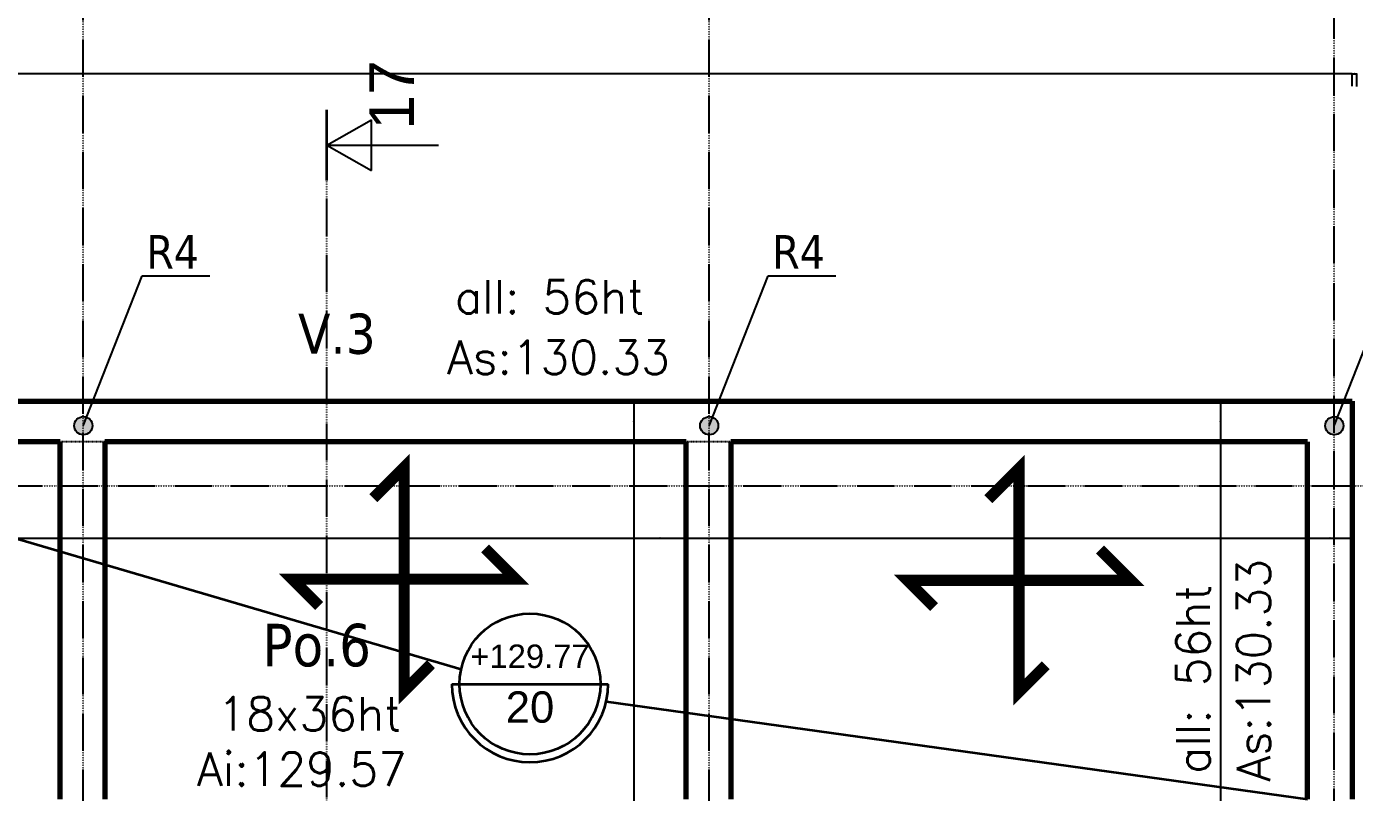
# Model space of a CAD drawing. Extents: x -12912 to 27386, y 1818 to 8189.
# Drawn here: x 4071 to 4665, y 7259 to 7601 of the extents above; entities that cross this region are included whole.
import ezdxf

# ---------------------------------------------------------------- set-up
doc = ezdxf.new("R2010")
doc.units = 0
doc.header["$MEASUREMENT"] = 0
for name, pattern in [('CACHE2', [4.7625, 3.175, -1.5875]), ('GrDotted', [0.4, 0.1, -0.1, 0.1, -0.1]), ('GrFeatureAxis', [0.85, 0.25, -0.2, 0.1, -0.2, 0.1]), ('STRICHPUNKT2_S11', [0.9, 0.7, -0.1, 0, -0.1])]:
    doc.linetypes.add(name, pattern=pattern)
doc.layers.get('0').update_dxf_attribs({"linetype": 'CONTINUOUS'})
doc.layers.get('DEFPOINTS').update_dxf_attribs({"linetype": 'CONTINUOUS'})
for name, color, linetype in [('K_ENT_M_Building_Coffrage PH Sous sol', 7, 'CONTINUOUS'), ('STR_COTATION', 1, 'CONTINUOUS'), ('STR_dob_liaisons_voiles', 23, 'CONTINUOUS'), ('STR_SURCH', 9, 'CACHE2'), ('STR_TXT', 102, 'CONTINUOUS'), ('STR_TXT_V', 102, 'CONTINUOUS')]:
    doc.layers.add(name, color=color, linetype=linetype)
for name, color, linetype, lineweight in [('STR_AXES', 4, 'STRICHPUNKT2_S11', 25), ('STR_dob_dalles', 130, 'CONTINUOUS', 35), ('STR_VOILES', 6, 'CONTINUOUS', 70)]:
    doc.layers.add(name, color=color, linetype=linetype, lineweight=lineweight)
doc.styles.add('EPAIS', font='TAHOMA.TTF')
doc.styles.add('FIN', font='romans.shx')
doc.styles.add('GrCut', font='swissli.ttf', dxfattribs={"height": 0.2})
doc.styles.add('GrDimensions', font='simplex.shx')
doc.dimstyles.new('GrDimensions', dxfattribs={"dimtxt": 0.09, "dimasz": 0.05, "dimexe": 0.07, "dimexo": 0, "dimgap": 0.05, "dimtad": 1, "dimzin": 0, "dimdsep": 46, "dimtxsty": 'GrDimensions', "dimblk": 'ARCHTICK', "dimblk1": 'ARCHTICK', "dimblk2": 'ARCHTICK', "dimcen": 0.09, "dimadec": 0, "dimazin": 0, "dimtfac": 1, "dimtdec": 4, "dimtmove": 0, "dimatfit": 3, "dimldrblk": 'OPEN30', "dimfxl": 0, "dimtolj": 1, "dimtzin": 0, "dimarcsym": 0})
doc.dimstyles.new('nOVO', dxfattribs={"dimscale": 1.3, "dimtxt": 0.09, "dimasz": 0.05, "dimexe": 0.07, "dimexo": 0, "dimgap": 0.05, "dimtad": 1, "dimzin": 0, "dimdsep": 46, "dimtxsty": 'GrDimensions', "dimblk": 'ARCHTICK', "dimcen": 0.09, "dimadec": 0, "dimazin": 0, "dimtfac": 1, "dimtmove": 0, "dimatfit": 3, "dimldrblk": 'OPEN30', "dimfxl": 0, "dimtolj": 1, "dimtzin": 0, "dimarcsym": 0})
doc.dimstyles.new('Novo_MALKO', dxfattribs={"dimscale": 1.3, "dimtxt": 0.09, "dimasz": 0.05, "dimexe": 0.07, "dimexo": 0, "dimgap": 0.05, "dimtad": 1, "dimdec": 0, "dimlfac": 100, "dimzin": 0, "dimdsep": 46, "dimtxsty": 'GrDimensions', "dimblk": 'ARCHTICK', "dimcen": 0.09, "dimadec": 0, "dimazin": 0, "dimtfac": 1, "dimtdec": 0, "dimtmove": 0, "dimatfit": 3, "dimldrblk": 'OPEN30', "dimfxl": 0, "dimtolj": 1, "dimtzin": 0, "dimarcsym": 0})

# ---------------------------------------------------------------- blocks, each defined once
blk = doc.blocks.new('_ArchTick')
at = {"color": 0, "linetype": 'ByBlock', "const_width": 0.15}
blk.add_lwpolyline([(-0.5, -0.5), (0.5, 0.5)], dxfattribs=at)
blk = doc.blocks.new('*D415')
at = {"layer": 'DEFPOINTS', "color": 0, "linetype": 'Continuous'}
for p in [(4605.02, 7433.86), (4605.02, 7415.76), (4605.02, 7415.76)]:
    blk.add_point(p, dxfattribs=at)
at = {"layer": 'STR_COTATION', "color": 0, "linetype": 'Continuous', "lineweight": -2}
for p, q in [((4605.02, 7433.86), (4604.93, 7433.86)), ((4605.02, 7433.86), (4605.02, 7415.76)), ((4605.02, 7415.76), (4604.93, 7415.76))]:
    blk.add_line(p, q, dxfattribs=at)
at = {"layer": 'STR_COTATION', "color": 0, "linetype": 'Continuous', "lineweight": -2, "xscale": 0.065, "yscale": 0.065, "zscale": 0.065}
for p, rotation in [((4605.02, 7433.86), 90), ((4605.02, 7415.76), 270)]:
    blk.add_blockref('_ArchTick', p, dxfattribs=dict(at, rotation=rotation))
at = {"layer": 'STR_COTATION', "color": 0, "linetype": 'Continuous', "lineweight": -3, "insert": (4604.9, 7424.81), "char_height": 0.117, "attachment_point": 5, "rotation": 90, "style": 'GrDimensions'}
blk.add_mtext('\\A1;1810', dxfattribs=at)
blk = doc.blocks.new('_Open30')
at = {"color": 0, "linetype": 'ByBlock', "lineweight": -2}
for p, q in [((-1, 0.3), (0, 0)), ((0, 0), (-1, -0.3)), ((0, 0), (-1, 0))]:
    blk.add_line(p, q, dxfattribs=at)
blk = doc.blocks.new('*D416')
at = {"layer": 'DEFPOINTS', "color": 0, "linetype": 'Continuous'}
for p in [(4605.02, 7415.76), (4605.02, 6943.81), (4612.38, 6943.81)]:
    blk.add_point(p, dxfattribs=at)
at = {"layer": 'STR_COTATION', "color": 0, "linetype": 'Continuous', "lineweight": -2}
for p, q in [((4605.02, 7415.76), (4604.93, 7415.76)), ((4605.02, 7415.76), (4605.02, 6943.81)), ((4612.38, 6943.81), (4604.93, 6943.81))]:
    blk.add_line(p, q, dxfattribs=at)
at = {"layer": 'STR_COTATION', "color": 0, "linetype": 'Continuous', "lineweight": -2, "xscale": 0.065, "yscale": 0.065, "zscale": 0.065}
for p, rotation in [((4605.02, 7415.76), 90), ((4605.02, 6943.81), 270)]:
    blk.add_blockref('_ArchTick', p, dxfattribs=dict(at, rotation=rotation))
at = {"layer": 'STR_COTATION', "color": 0, "linetype": 'Continuous', "lineweight": -3, "insert": (4604.9, 7179.79), "char_height": 0.117, "attachment_point": 5, "rotation": 90, "style": 'GrDimensions'}
blk.add_mtext('\\A1;471.95', dxfattribs=at)
blk = doc.blocks.new('*D418')
at = {"layer": 'DEFPOINTS', "color": 0, "linetype": 'Continuous'}
for p in [(4342.58, 7433.86), (4342.58, 7415.76), (4342.58, 7415.76)]:
    blk.add_point(p, dxfattribs=at)
at = {"layer": 'STR_COTATION', "color": 0, "linetype": 'Continuous', "lineweight": -2}
for p, q in [((4342.58, 7433.86), (4342.49, 7433.86)), ((4342.58, 7433.86), (4342.58, 7415.76)), ((4342.58, 7415.76), (4342.49, 7415.76))]:
    blk.add_line(p, q, dxfattribs=at)
at = {"layer": 'STR_COTATION', "color": 0, "linetype": 'Continuous', "lineweight": -2, "xscale": 0.065, "yscale": 0.065, "zscale": 0.065}
for p, rotation in [((4342.58, 7433.86), 90), ((4342.58, 7415.76), 270)]:
    blk.add_blockref('_ArchTick', p, dxfattribs=dict(at, rotation=rotation))
at = {"layer": 'STR_COTATION', "color": 0, "linetype": 'Continuous', "lineweight": -3, "insert": (4342.46, 7424.81), "char_height": 0.117, "attachment_point": 5, "rotation": 90, "style": 'GrDimensions'}
blk.add_mtext('\\A1;1810', dxfattribs=at)
blk = doc.blocks.new('*D419')
at = {"layer": 'DEFPOINTS', "color": 0, "linetype": 'Continuous'}
for p in [(4342.58, 7415.76), (4342.58, 6943.81), (4352.99, 6943.81)]:
    blk.add_point(p, dxfattribs=at)
at = {"layer": 'STR_COTATION', "color": 0, "linetype": 'Continuous', "lineweight": -2}
for p, q in [((4342.58, 7415.76), (4342.49, 7415.76)), ((4342.58, 7415.76), (4342.58, 6943.81)), ((4352.99, 6943.81), (4342.49, 6943.81))]:
    blk.add_line(p, q, dxfattribs=at)
at = {"layer": 'STR_COTATION', "color": 0, "linetype": 'Continuous', "lineweight": -2, "xscale": 0.065, "yscale": 0.065, "zscale": 0.065}
for p, rotation in [((4342.58, 7415.76), 90), ((4342.58, 6943.81), 270)]:
    blk.add_blockref('_ArchTick', p, dxfattribs=dict(at, rotation=rotation))
at = {"layer": 'STR_COTATION', "color": 0, "linetype": 'Continuous', "lineweight": -3, "insert": (4342.46, 7179.79), "char_height": 0.117, "attachment_point": 5, "rotation": 90, "style": 'GrDimensions'}
blk.add_mtext('\\A1;471.95', dxfattribs=at)
blk = doc.blocks.new('*D488')
at = {"layer": 'DEFPOINTS', "color": 0, "linetype": 'Continuous'}
for p in [(2328.36, 7580.35), (2328.36, 7574.8), (4664.01, 7574.8)]:
    blk.add_point(p, dxfattribs=at)
at = {"layer": 'STR_COTATION', "color": 0, "linetype": 'Continuous', "lineweight": -2}
for p, q in [((2328.36, 7574.8), (2328.36, 7580.45)), ((4664.01, 7580.35), (2328.36, 7580.35)), ((4664.01, 7574.8), (4664.01, 7580.45))]:
    blk.add_line(p, q, dxfattribs=at)
at = {"layer": 'STR_COTATION', "color": 0, "linetype": 'Continuous', "lineweight": -2, "xscale": 0.065, "yscale": 0.065, "zscale": 0.065, "rotation": 180}
blk.add_blockref('_ArchTick', (2328.36, 7580.35), dxfattribs=at)
at = {"layer": 'STR_COTATION', "color": 0, "linetype": 'Continuous', "lineweight": -2, "xscale": 0.065, "yscale": 0.065, "zscale": 0.065}
blk.add_blockref('_ArchTick', (4664.01, 7580.35), dxfattribs=at)
at = {"layer": 'STR_COTATION', "color": 0, "linetype": 'Continuous', "lineweight": -3, "insert": (3496.18, 7580.48), "char_height": 0.117, "attachment_point": 5, "style": 'GrDimensions'}
blk.add_mtext('\\A1;2335.65', dxfattribs=at)
blk = doc.blocks.new('*D518')
at = {"layer": 'DEFPOINTS', "color": 0, "linetype": 'Continuous'}
for p in [(4666.1, 7580.35), (4664.01, 7574.8), (4666.1, 7574.65)]:
    blk.add_point(p, dxfattribs=at)
at = {"layer": 'STR_COTATION', "color": 0, "linetype": 'Continuous', "lineweight": -2}
for p, q in [((4664.01, 7574.8), (4664.01, 7580.45)), ((4664.01, 7580.35), (4666.1, 7580.35)), ((4666.1, 7574.65), (4666.1, 7580.45))]:
    blk.add_line(p, q, dxfattribs=at)
at = {"layer": 'STR_COTATION', "color": 0, "linetype": 'Continuous', "lineweight": -2, "xscale": 0.065, "yscale": 0.065, "zscale": 0.065, "rotation": 180}
blk.add_blockref('_ArchTick', (4664.01, 7580.35), dxfattribs=at)
at = {"layer": 'STR_COTATION', "color": 0, "linetype": 'Continuous', "lineweight": -2, "xscale": 0.065, "yscale": 0.065, "zscale": 0.065}
blk.add_blockref('_ArchTick', (4666.1, 7580.35), dxfattribs=at)
at = {"layer": 'STR_COTATION', "color": 0, "linetype": 'Continuous', "lineweight": -3, "insert": (4665.06, 7580.48), "char_height": 0.117, "attachment_point": 5, "style": 'GrDimensions'}
blk.add_mtext('\\A1;210', dxfattribs=at)
blk = doc.blocks.new('*D869')
at = {"layer": 'DEFPOINTS', "color": 0, "ltscale": 4.5}
for p in [(4065.17, 7415.76), (4644.01, 7415.76), (4644.01, 7372.55)]:
    blk.add_point(p, dxfattribs=at)
at = {"layer": 'STR_COTATION', "color": 0, "lineweight": -2, "ltscale": 4.5}
for p, q in [((4065.17, 7372.64), (4065.17, 7372.46)), ((4065.17, 7372.55), (4644.01, 7372.55)), ((4644.01, 7372.64), (4644.01, 7372.46))]:
    blk.add_line(p, q, dxfattribs=at)
at = {"layer": 'STR_COTATION', "color": 0, "lineweight": -2, "ltscale": 4.5, "xscale": 0.065, "yscale": 0.065, "zscale": 0.065, "rotation": 180}
blk.add_blockref('_ArchTick', (4065.17, 7372.55), dxfattribs=at)
at = {"layer": 'STR_COTATION', "color": 0, "lineweight": -2, "ltscale": 4.5, "xscale": 0.065, "yscale": 0.065, "zscale": 0.065}
blk.add_blockref('_ArchTick', (4644.01, 7372.55), dxfattribs=at)
at = {"layer": 'STR_COTATION', "color": 0, "ltscale": 4.5, "insert": (4354.59, 7372.67), "char_height": 0.117, "attachment_point": 5, "style": 'GrDimensions'}
blk.add_mtext('\\A1;578.83', dxfattribs=at)
blk = doc.blocks.new('*D870')
at = {"layer": 'DEFPOINTS', "color": 0, "ltscale": 4.5}
for p in [(4644.01, 7415.76), (4664.01, 7415.76), (4664.01, 7372.55)]:
    blk.add_point(p, dxfattribs=at)
at = {"layer": 'STR_COTATION', "color": 0, "lineweight": -2, "ltscale": 4.5}
for p, q in [((4644.01, 7372.64), (4644.01, 7372.46)), ((4644.01, 7372.55), (4664.01, 7372.55)), ((4664.01, 7372.64), (4664.01, 7372.46))]:
    blk.add_line(p, q, dxfattribs=at)
at = {"layer": 'STR_COTATION', "color": 0, "lineweight": -2, "ltscale": 4.5, "xscale": 0.065, "yscale": 0.065, "zscale": 0.065, "rotation": 180}
blk.add_blockref('_ArchTick', (4644.01, 7372.55), dxfattribs=at)
at = {"layer": 'STR_COTATION', "color": 0, "lineweight": -2, "ltscale": 4.5, "xscale": 0.065, "yscale": 0.065, "zscale": 0.065}
blk.add_blockref('_ArchTick', (4664.01, 7372.55), dxfattribs=at)
at = {"layer": 'STR_COTATION', "color": 0, "ltscale": 4.5, "insert": (4654.01, 7372.67), "char_height": 0.117, "attachment_point": 5, "style": 'GrDimensions'}
blk.add_mtext('\\A1;2000', dxfattribs=at)

msp = doc.modelspace()

# ---------------------------------------------------------------- hatches: boundary and pattern name
at = {"layer": 'STR_dob_liaisons_voiles', "ltscale": 4.5}
h = msp.add_hatch(color=256, dxfattribs=at)
h.paths.add_polyline_path([(4097.847, 7426.7, 0.0938149), (4096.36, 7426.982), (4096.36, 7422.912)])
h.paths.add_polyline_path([(4096.36, 7422.912), (4096.36, 7418.843, 0.4142136), (4100.429, 7422.912, 0.3084139), (4097.847, 7426.7)])
h.paths.add_polyline_path([(4096.36, 7426.982, 0.4142136), (4092.29, 7422.912, 0.4142136), (4096.36, 7418.843)])
h = msp.add_hatch(color=256, dxfattribs=at)
h.paths.add_polyline_path([(4377.847, 7426.7, 0.0938149), (4376.36, 7426.982), (4376.36, 7422.912)])
h.paths.add_polyline_path([(4376.36, 7422.912), (4376.36, 7418.843, 0.4142136), (4380.429, 7422.912, 0.3084139), (4377.847, 7426.7)])
h.paths.add_polyline_path([(4376.36, 7426.982, 0.4142136), (4372.29, 7422.912, 0.4142136), (4376.36, 7418.843)])
h = msp.add_hatch(color=256, dxfattribs=at)
h.paths.add_polyline_path([(4657.495, 7426.7, 0.0938149), (4656.007, 7426.982), (4656.007, 7422.912)])
h.paths.add_polyline_path([(4656.007, 7422.912), (4656.007, 7418.843, 0.4142136), (4660.077, 7422.912, 0.3084139), (4657.495, 7426.7)])
h.paths.add_polyline_path([(4656.007, 7426.982, 0.4142136), (4651.938, 7422.912, 0.4142136), (4656.007, 7418.843)])

# ---------------------------------------------------------------- linework, layer by layer
at = {"color": 1, "linetype": 'ByBlock', "const_width": 5}
for points in [[(4239.89, 7354.28), (4239.89, 7404.28), (4226.137, 7390.526)], [(4514.973, 7353.789), (4514.973, 7403.789), (4501.22, 7390.036)], [(4239.89, 7354.28), (4289.89, 7354.28), (4276.137, 7368.033)], [(4514.973, 7353.789), (4564.973, 7353.789), (4551.22, 7367.543)], [(4201.881, 7342.289), (4189.89, 7354.28), (4239.89, 7354.28)], [(4251.881, 7316.271), (4239.89, 7304.28), (4239.89, 7354.28)], [(4476.964, 7341.799), (4464.973, 7353.789), (4514.973, 7353.789)], [(4526.964, 7315.78), (4514.973, 7303.789), (4514.973, 7353.789)]]:
    msp.add_lwpolyline(points, dxfattribs=at)
at = {"layer": 'K_ENT_M_Building_Coffrage PH Sous sol', "color": 7, "linetype": 'Continuous', "extrusion": (1.49966e-32, 1.22461e-16, -1)}
for p, q in [((4205.244, 7548.45), (4225.244, 7559.796)), ((4225.244, 7537.104), (4225.244, 7559.796)), ((4205.244, 7548.45), (4225.244, 7548.45)), ((4205.244, 7548.45), (4225.244, 7537.104)), ((4225.244, 7548.45), (4255.244, 7548.45))]:
    msp.add_line(p, q, dxfattribs=at)
at = {"layer": 'K_ENT_M_Building_Coffrage PH Sous sol', "color": 7, "linetype": 'Continuous', "extrusion": (1.49966e-32, 1.22461e-16, -1), "const_width": 1.2}
msp.add_lwpolyline([(-4205.224, 7532.525), (-4205.264, 7564.375)], dxfattribs=at)
at = {"layer": 'K_ENT_M_Building_Coffrage PH Sous sol', "color": 7, "linetype": 'GrFeatureAxis'}
for points in [[(4205.244, 7082.138), (4205.244, 7548.45)], [(2276.524, 7396.014), (4800.578, 7396.014)]]:
    msp.add_lwpolyline(points, dxfattribs=at)
at = {"layer": 'STR_AXES', "linetype": 'GrFeatureAxis'}
for p, q in [((4656.007, 5522.963), (4656.007, 8122.963)), ((4096.36, 5622.963), (4096.36, 8022.963)), ((4376.36, 5622.963), (4376.36, 8022.963))]:
    msp.add_line(p, q, dxfattribs=at)
at = {"layer": 'STR_dob_dalles', "linetype": 'Continuous', "lineweight": 35}
for p, q in [((4265.356, 7313.85), (3918.172, 7415.762)), ((4261.184, 7307.382), (4331.184, 7307.382)), ((4330.295, 7299.541), (4644.006, 7255.914))]:
    msp.add_line(p, q, dxfattribs=at)
for major_axis, start_param, end_param in [((-22.274, 22.274), 3.9269908, 10.2101761), ((24.749, 24.749), 2.3561945, 5.4977871)]:
    msp.add_ellipse((4296.184, 7307.382), major_axis=major_axis, ratio=1, start_param=start_param, end_param=end_param, dxfattribs=at)
at = {"layer": 'STR_dob_liaisons_voiles', "ltscale": 4.5}
for p, q in [((4096.36, 7422.912), (4122.675, 7489.93)), ((4122.675, 7489.93), (4152.943, 7489.93)), ((4376.36, 7422.912), (4402.675, 7489.93)), ((4402.675, 7489.93), (4432.943, 7489.93)), ((4656.007, 7422.912), (4682.323, 7489.93))]:
    msp.add_line(p, q, dxfattribs=at)
for centre in [(4096.36, 7422.912), (4376.36, 7422.912), (4656.007, 7422.912)]:
    msp.add_circle(centre, 4.07, dxfattribs=at)
at = {"layer": 'STR_SURCH', "linetype": 'GrDotted'}
for points in [[(4065.172, 7433.859), (4664.007, 7433.859), (4664.007, 7255.914)], [(4644.007, 7255.914), (4644.006, 7415.762), (4065.172, 7415.762)]]:
    msp.add_lwpolyline(points, dxfattribs=at)
at = {"layer": 'STR_VOILES', "linetype": 'Continuous'}
for p, q in [((3897.172, 7433.859), (4664.007, 7433.859)), ((4664.007, 7433.859), (4664.007, 7415.762)), ((4086.006, 7415.762), (3897.172, 7415.762)), ((4086.006, 7255.914), (4086.006, 7415.762)), ((4106.009, 7415.762), (4106.009, 7255.914)), ((4366.006, 7415.762), (4106.009, 7415.762)), ((4366.006, 7255.914), (4366.006, 7415.762)), ((4386.009, 7415.762), (4386.009, 7255.914)), ((4644.006, 7415.762), (4386.009, 7415.762)), ((4644.006, 7255.914), (4644.006, 7415.762)), ((4664.009, 7415.762), (4664.009, 7255.914))]:
    msp.add_line(p, q, dxfattribs=at)

# ---------------------------------------------------------------- texts
at = {"layer": 'K_ENT_M_Building_Coffrage PH Sous sol', "color": 7, "linetype": 'Continuous', "insert": (4234.283, 7570.86), "char_height": 20, "attachment_point": 5, "rotation": 90, "style": 'GrCut'}
msp.add_mtext('{17}', dxfattribs=at)
at = {"layer": 'STR_dob_dalles', "linetype": 'Continuous', "lineweight": 35, "attachment_point": 8}
for s, insert, char_height in [('{\\fSwis721 Lt BT|b0|i0|c0|p34;+129.77}', (4296.184, 7314.382), 10.5), ('{\\fSwis721 Lt BT|b0|i0|c0|p34;20}', (4296.184, 7289.882), 14)]:
    msp.add_mtext(s, dxfattribs=dict(at, insert=insert, char_height=char_height))
at = {"layer": 'STR_dob_liaisons_voiles', "ltscale": 4.5, "style": 'EPAIS'}
for p in [(4124.564, 7493.204), (4404.564, 7493.204)]:
    msp.add_text('R4', height=15, dxfattribs=at).set_placement(p)
at = {"layer": 'STR_TXT', "linetype": 'Continuous', "attachment_point": 1}
for s, insert, char_height, style in [('all: 56ht ', (4262.584, 7488.08), 15, 'FIN'), ('As:130.33', (4259.121, 7461.036), 15, 'FIN'), ('Po.6', (4176.464, 7334.301), 19, 'EPAIS'), ('18x36ht', (4156.396, 7301.538), 15, 'FIN'), ('Ai:129.57', (4147.227, 7276.8), 15, 'FIN')]:
    msp.add_mtext(s, dxfattribs=dict(at, insert=insert, char_height=char_height, style=style))
at = {"layer": 'STR_TXT', "linetype": 'Continuous', "char_height": 15, "attachment_point": 1, "rotation": 90.000448, "style": 'FIN'}
for s, insert in [('As:130.33', (4612.362, 7263.677)), ('all: 56ht ', (4585.317, 7267.141))]:
    msp.add_mtext(s, dxfattribs=dict(at, insert=insert))
at = {"layer": 'STR_TXT_V', "ltscale": 4.5, "style": 'EPAIS'}
msp.add_text('V.3', height=18, dxfattribs=at).set_placement((4192.396, 7455.078))

# ---------------------------------------------------------------- dimensions: what is measured, and where the dimension line sits
at = {"layer": 'STR_COTATION', "linetype": 'Continuous', "lineweight": -3}
for base, p2, override, picture, middle in [((2328.358, 7580.354), (2328.358, 7574.797), {"dimscale": 1.3, "dimtmove": 1}, '*D488', (3496.183, 7580.478)), ((4666.104, 7580.354), (4666.104, 7574.647), {"dimscale": 1.3, "dimdec": 0, "dimlfac": 100, "dimtmove": 1}, '*D518', (4665.056, 7580.478))]:
    dim = msp.add_linear_dim(base=base, p1=(4664.007, 7574.797), p2=p2, dimstyle='GrDimensions', override=override, dxfattribs=at)
    dim.commit()
    dim.dimension.update_dxf_attribs({"geometry": picture, "text_midpoint": middle})
for base, p1, p2, override, picture, middle in [((4342.582, 7415.762), (4342.582, 7433.859), (4342.582, 7415.762), {"dimscale": 1.3, "dimdec": 0, "dimlfac": 100, "dimzin": 0}, '*D418', (4342.458, 7424.81)), ((4605.023, 7415.762), (4605.023, 7433.859), (4605.023, 7415.762), {"dimscale": 1.3, "dimdec": 0, "dimlfac": 100, "dimzin": 0}, '*D415', (4604.9, 7424.81)), ((4342.582, 6943.81), (4342.582, 7415.762), (4352.993, 6943.81), {"dimscale": 1.3, "dimtmove": 1}, '*D419', (4342.458, 7179.786)), ((4605.023, 6943.81), (4605.023, 7415.762), (4612.383, 6943.81), {"dimscale": 1.3, "dimtmove": 1}, '*D416', (4604.9, 7179.786))]:
    dim = msp.add_linear_dim(base=base, p1=p1, p2=p2, angle=90, dimstyle='GrDimensions', override=override, dxfattribs=at)
    dim.commit()
    dim.dimension.update_dxf_attribs({"geometry": picture, "text_midpoint": middle})
at = {"layer": 'STR_COTATION', "ltscale": 4.5}
dim = msp.add_linear_dim(base=(4644.006, 7372.549), p1=(4065.172, 7415.762), p2=(4644.006, 7415.762), dimstyle='nOVO', dxfattribs=at)
dim.commit()
dim.dimension.update_dxf_attribs({"geometry": '*D869', "text_midpoint": (4354.589, 7372.672)})
dim = msp.add_linear_dim(base=(4664.009, 7372.549), p1=(4644.006, 7415.762), p2=(4664.009, 7415.762), dimstyle='Novo_MALKO', override={"dimtmove": 1}, dxfattribs=at)
dim.commit()
dim.dimension.update_dxf_attribs({"geometry": '*D870', "text_midpoint": (4654.007, 7372.672)})

doc.saveas('drawing.dxf')
